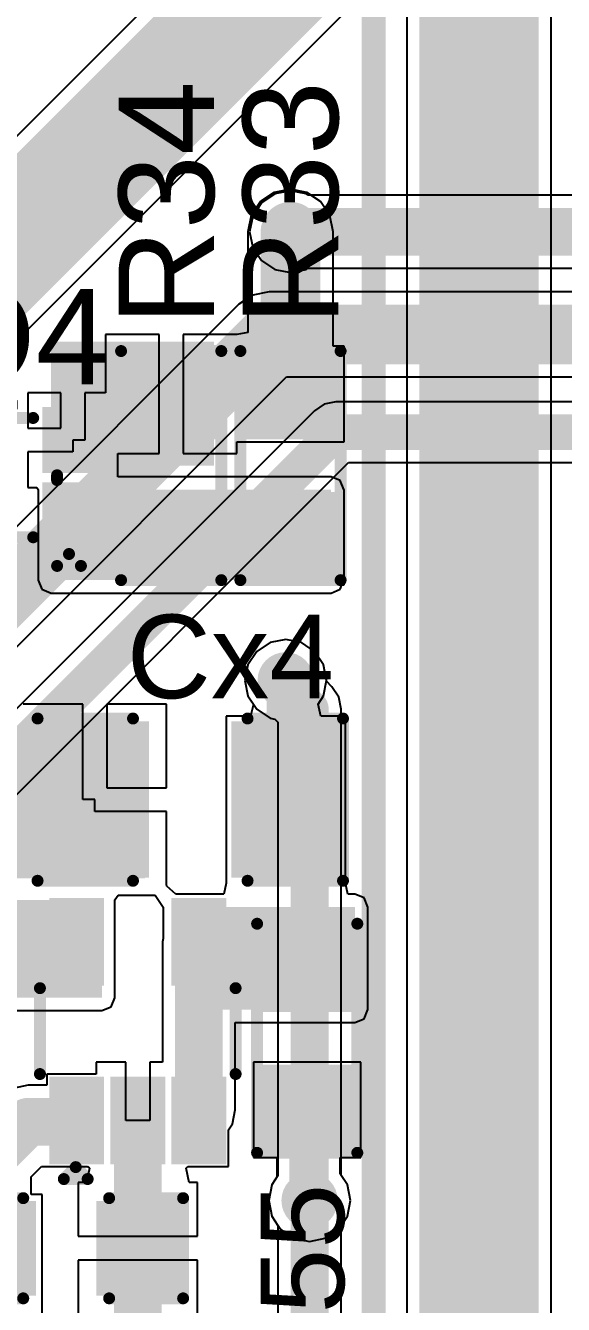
# Model space of a CAD drawing. Header units: millimetres. Extents: x -0.27 to 4.7, y -0.39 to 2.83.
# Drawn here: x 1.396 to 1.621, y 0.632 to 1.168 of the extents above; entities that cross this region are included whole.
import ezdxf

# ---------------------------------------------------------------- set-up
doc = ezdxf.new("R2010")
doc.units = ezdxf.units.MM
doc.header["$MEASUREMENT"] = 0
for name, color, linetype in [('BottomLayer', 5, 'Continuous'), ('BottomSolder', 6, 'Continuous'), ('Mechanical1', 6, 'Continuous'), ('TopLayer', 1, 'Continuous'), ('TopOverlay', 2, 'Continuous'), ('TopPaste', 8, 'Continuous'), ('TopSolder', 216, 'Continuous'), ('ViaHoleLayer', 16, 'Continuous')]:
    doc.layers.add(name, color=color, linetype=linetype)
doc.styles.add('Arial', font='', dxfattribs={"height": 0.2})
doc.styles.get('Arial').set_extended_font_data('Arial')

# ---------------------------------------------------------------- blocks, each defined once
blk = doc.blocks.new('R___0603_2')
at = {"layer": 'TopLayer'}
for points in [[(-0.015, 0.0175), (-0.015, -0.0175), (-0.045, -0.0175), (-0.045, 0.0175)], [(0.045, 0.0175), (0.045, -0.0175), (0.015, -0.0175), (0.015, 0.0175)]]:
    blk.add_hatch(color=1, dxfattribs=at).paths.add_polyline_path(points)
at = {"layer": 'TopPaste'}
for points in [[(-0.015, 0.0175), (-0.015, -0.0175), (-0.045, -0.0175), (-0.045, 0.0175)], [(0.045, 0.0175), (0.045, -0.0175), (0.015, -0.0175), (0.015, 0.0175)]]:
    blk.add_hatch(color=8, dxfattribs=at).paths.add_polyline_path(points)
at = {"layer": 'TopSolder'}
for points in [[(-0.011, 0.0215), (-0.011, -0.0215), (-0.049, -0.0215), (-0.049, 0.0215)], [(0.049, 0.0215), (0.049, -0.0215), (0.011, -0.0215), (0.011, 0.0215)]]:
    blk.add_hatch(color=216, dxfattribs=at).paths.add_polyline_path(points)
at = {"layer": 'TopOverlay', "const_width": 0.005}
for points in [[(-0.048, -0.021), (-0.048, 0.021)], [(0.048, 0.021), (-0.048, 0.021)], [(0.048, -0.021), (0.048, 0.021)], [(0.048, -0.021), (-0.048, -0.021)]]:
    blk.add_lwpolyline(points, dxfattribs=at)
at = {"layer": 'TopOverlay', "const_width": 0.0025}
for points in [[(-0.04925, 0.021, 1), (-0.04675, 0.021, 1)], [(-0.04925, 0.021, 1), (-0.04675, 0.021, 1)], [(0.04675, 0.021, 1), (0.04925, 0.021, 1)], [(0.04675, 0.021, 1), (0.04925, 0.021, 1)], [(-0.04925, -0.021, 1), (-0.04675, -0.021, 1)], [(-0.04925, -0.021, 1), (-0.04675, -0.021, 1)], [(0.04675, -0.021, 1), (0.04925, -0.021, 1)], [(0.04675, -0.021, 1), (0.04925, -0.021, 1)]]:
    blk.add_lwpolyline(points, format="xyb", close=True, dxfattribs=at)
blk = doc.blocks.new('ZIO_101954_13')
at = {"layer": 'TopOverlay', "const_width": 0.005}
blk.add_lwpolyline([(-0.719, -1.74), (-0.719, 0.057)], dxfattribs=at)
blk = doc.blocks.new('SC_70_5_20')
at = {"layer": 'TopLayer'}
for points in [[(-0.05177, 0.03307), (-0.02303, 0.03307), (-0.02303, 0.01811), (-0.05177, 0.01811)], [(0.02303, 0.03307), (0.05177, 0.03307), (0.05177, 0.01811), (0.02303, 0.01811)], [(-0.05177, 0.00748), (-0.02303, 0.00748), (-0.02303, -0.00748), (-0.05177, -0.00748)], [(-0.05177, -0.01811), (-0.02303, -0.01811), (-0.02303, -0.03307), (-0.05177, -0.03307)], [(0.02303, -0.01811), (0.05177, -0.01811), (0.05177, -0.03307), (0.02303, -0.03307)]]:
    blk.add_hatch(color=1, dxfattribs=at).paths.add_polyline_path(points)
at = {"layer": 'TopPaste'}
for points in [[(-0.05177, 0.03307), (-0.02303, 0.03307), (-0.02303, 0.01811), (-0.05177, 0.01811)], [(0.02303, 0.03307), (0.05177, 0.03307), (0.05177, 0.01811), (0.02303, 0.01811)], [(-0.05177, 0.00748), (-0.02303, 0.00748), (-0.02303, -0.00748), (-0.05177, -0.00748)], [(-0.05177, -0.01811), (-0.02303, -0.01811), (-0.02303, -0.03307), (-0.05177, -0.03307)], [(0.02303, -0.01811), (0.05177, -0.01811), (0.05177, -0.03307), (0.02303, -0.03307)]]:
    blk.add_hatch(color=8, dxfattribs=at).paths.add_polyline_path(points)
at = {"layer": 'TopSolder'}
for points in [[(-0.05577, 0.03707), (-0.01903, 0.03707), (-0.01903, 0.01411), (-0.05577, 0.01411)], [(0.01903, 0.03707), (0.05577, 0.03707), (0.05577, 0.01411), (0.01903, 0.01411)], [(-0.05577, 0.01148), (-0.01903, 0.01148), (-0.01903, -0.01148), (-0.05577, -0.01148)], [(-0.05577, -0.01411), (-0.01903, -0.01411), (-0.01903, -0.03707), (-0.05577, -0.03707)], [(0.01903, -0.01411), (0.05577, -0.01411), (0.05577, -0.03707), (0.01903, -0.03707)]]:
    blk.add_hatch(color=216, dxfattribs=at).paths.add_polyline_path(points)
at = {"layer": 'TopOverlay', "const_width": 0.005}
for points in [[(-0.018, 0.041), (0.018, 0.041)], [(-0.062, 0.031), (-0.057, 0.026)], [(-0.062, 0.031), (-0.062, 0.021)], [(-0.057, 0.026), (-0.062, 0.021)], [(-0.018, -0.041), (0.018, -0.041)]]:
    blk.add_lwpolyline(points, dxfattribs=at)
at = {"layer": 'TopOverlay', "const_width": 0.0025}
for points in [[(-0.01925, 0.041, 1), (-0.01675, 0.041, 1)], [(0.01675, 0.041, 1), (0.01925, 0.041, 1)], [(-0.06325, 0.031, 1), (-0.06075, 0.031, 1)], [(-0.06325, 0.031, 1), (-0.06075, 0.031, 1)], [(-0.05825, 0.026, 1), (-0.05575, 0.026, 1)], [(-0.05825, 0.026, 1), (-0.05575, 0.026, 1)], [(-0.06325, 0.021, 1), (-0.06075, 0.021, 1)], [(-0.06325, 0.021, 1), (-0.06075, 0.021, 1)], [(-0.01925, -0.041, 1), (-0.01675, -0.041, 1)], [(0.01675, -0.041, 1), (0.01925, -0.041, 1)]]:
    blk.add_lwpolyline(points, format="xyb", close=True, dxfattribs=at)
blk = doc.blocks.new('C___0805_26')
at = {"layer": 'TopLayer'}
for points in [[(-0.06, 0.03), (-0.02, 0.03), (-0.02, -0.03), (-0.06, -0.03)], [(0.02, 0.03), (0.06, 0.03), (0.06, -0.03), (0.02, -0.03)]]:
    blk.add_hatch(color=1, dxfattribs=at).paths.add_polyline_path(points)
at = {"layer": 'TopPaste'}
for points in [[(-0.06, 0.03), (-0.02, 0.03), (-0.02, -0.03), (-0.06, -0.03)], [(0.02, 0.03), (0.06, 0.03), (0.06, -0.03), (0.02, -0.03)]]:
    blk.add_hatch(color=8, dxfattribs=at).paths.add_polyline_path(points)
at = {"layer": 'TopSolder'}
for points in [[(-0.06276, 0.03276), (-0.01724, 0.03276), (-0.01724, -0.03276), (-0.06276, -0.03276)], [(0.01724, 0.03276), (0.06276, 0.03276), (0.06276, -0.03276), (0.01724, -0.03276)]]:
    blk.add_hatch(color=216, dxfattribs=at).paths.add_polyline_path(points)
at = {"layer": 'TopOverlay', "const_width": 0.005}
for points in [[(-0.064, -0.034), (-0.064, 0.034)], [(-0.064, 0.034), (-0.024, 0.034)], [(0.024, 0.034), (0.064, 0.034)], [(0.064, -0.034), (0.064, 0.034)], [(-0.064, -0.034), (-0.024, -0.034)], [(0.024, -0.034), (0.064, -0.034)]]:
    blk.add_lwpolyline(points, dxfattribs=at)
at = {"layer": 'TopOverlay', "const_width": 0.0025}
for points in [[(-0.06525, 0.034, 1), (-0.06275, 0.034, 1)], [(-0.06525, 0.034, 1), (-0.06275, 0.034, 1)], [(-0.02525, 0.034, 1), (-0.02275, 0.034, 1)], [(0.02275, 0.034, 1), (0.02525, 0.034, 1)], [(0.06275, 0.034, 1), (0.06525, 0.034, 1)], [(0.06275, 0.034, 1), (0.06525, 0.034, 1)], [(-0.06525, -0.034, 1), (-0.06275, -0.034, 1)], [(-0.06525, -0.034, 1), (-0.06275, -0.034, 1)], [(-0.02525, -0.034, 1), (-0.02275, -0.034, 1)], [(0.02275, -0.034, 1), (0.02525, -0.034, 1)], [(0.06275, -0.034, 1), (0.06525, -0.034, 1)], [(0.06275, -0.034, 1), (0.06525, -0.034, 1)]]:
    blk.add_lwpolyline(points, format="xyb", close=True, dxfattribs=at)
blk = doc.blocks.new('C___0603_28')
at = {"layer": 'TopLayer'}
for points in [[(-0.015, 0.0175), (-0.015, -0.0175), (-0.045, -0.0175), (-0.045, 0.0175)], [(0.045, 0.0175), (0.045, -0.0175), (0.015, -0.0175), (0.015, 0.0175)]]:
    blk.add_hatch(color=1, dxfattribs=at).paths.add_polyline_path(points)
at = {"layer": 'TopPaste'}
for points in [[(-0.015, 0.0175), (-0.015, -0.0175), (-0.045, -0.0175), (-0.045, 0.0175)], [(0.045, 0.0175), (0.045, -0.0175), (0.015, -0.0175), (0.015, 0.0175)]]:
    blk.add_hatch(color=8, dxfattribs=at).paths.add_polyline_path(points)
at = {"layer": 'TopSolder'}
for points in [[(-0.01264, 0.01986), (-0.01264, -0.01986), (-0.04736, -0.01986), (-0.04736, 0.01986)], [(0.04736, 0.01986), (0.04736, -0.01986), (0.01264, -0.01986), (0.01264, 0.01986)]]:
    blk.add_hatch(color=216, dxfattribs=at).paths.add_polyline_path(points)
at = {"layer": 'TopOverlay', "const_width": 0.005}
for points in [[(-0.049, 0.021), (-0.049, -0.021)], [(-0.018, 0.021), (-0.049, 0.021)], [(0.049, 0.021), (0.018, 0.021)], [(0.049, 0.021), (0.049, -0.021)], [(-0.018, -0.021), (-0.049, -0.021)], [(0.049, -0.021), (0.018, -0.021)]]:
    blk.add_lwpolyline(points, dxfattribs=at)
at = {"layer": 'TopOverlay', "const_width": 0.0025}
for points in [[(-0.05025, 0.021, 1), (-0.04775, 0.021, 1)], [(-0.05025, 0.021, 1), (-0.04775, 0.021, 1)], [(-0.01925, 0.021, 1), (-0.01675, 0.021, 1)], [(0.01675, 0.021, 1), (0.01925, 0.021, 1)], [(0.04775, 0.021, 1), (0.05025, 0.021, 1)], [(0.04775, 0.021, 1), (0.05025, 0.021, 1)], [(-0.05025, -0.021, 1), (-0.04775, -0.021, 1)], [(-0.05025, -0.021, 1), (-0.04775, -0.021, 1)], [(-0.01925, -0.021, 1), (-0.01675, -0.021, 1)], [(0.01675, -0.021, 1), (0.01925, -0.021, 1)], [(0.04775, -0.021, 1), (0.05025, -0.021, 1)], [(0.04775, -0.021, 1), (0.05025, -0.021, 1)]]:
    blk.add_lwpolyline(points, format="xyb", close=True, dxfattribs=at)
blk = doc.blocks.new('R___0603_76')
at = {"layer": 'TopLayer'}
for points in [[(-0.015, 0.0175), (-0.015, -0.0175), (-0.045, -0.0175), (-0.045, 0.0175)], [(0.045, 0.0175), (0.045, -0.0175), (0.015, -0.0175), (0.015, 0.0175)]]:
    blk.add_hatch(color=1, dxfattribs=at).paths.add_polyline_path(points)
at = {"layer": 'TopPaste'}
for points in [[(-0.015, 0.0175), (-0.015, -0.0175), (-0.045, -0.0175), (-0.045, 0.0175)], [(0.045, 0.0175), (0.045, -0.0175), (0.015, -0.0175), (0.015, 0.0175)]]:
    blk.add_hatch(color=8, dxfattribs=at).paths.add_polyline_path(points)
at = {"layer": 'TopSolder'}
for points in [[(-0.011, 0.0215), (-0.011, -0.0215), (-0.049, -0.0215), (-0.049, 0.0215)], [(0.049, 0.0215), (0.049, -0.0215), (0.011, -0.0215), (0.011, 0.0215)]]:
    blk.add_hatch(color=216, dxfattribs=at).paths.add_polyline_path(points)
at = {"layer": 'TopOverlay', "const_width": 0.005}
for points in [[(-0.048, 0.021), (-0.048, -0.021)], [(-0.048, 0.021), (0.048, 0.021)], [(0.048, 0.021), (0.048, -0.021)], [(-0.048, -0.021), (0.048, -0.021)]]:
    blk.add_lwpolyline(points, dxfattribs=at)
at = {"layer": 'TopOverlay', "const_width": 0.0025}
for points in [[(-0.04925, 0.021, 1), (-0.04675, 0.021, 1)], [(-0.04925, 0.021, 1), (-0.04675, 0.021, 1)], [(0.04675, 0.021, 1), (0.04925, 0.021, 1)], [(0.04675, 0.021, 1), (0.04925, 0.021, 1)], [(-0.04925, -0.021, 1), (-0.04675, -0.021, 1)], [(-0.04925, -0.021, 1), (-0.04675, -0.021, 1)], [(0.04675, -0.021, 1), (0.04925, -0.021, 1)], [(0.04675, -0.021, 1), (0.04925, -0.021, 1)]]:
    blk.add_lwpolyline(points, format="xyb", close=True, dxfattribs=at)
blk = doc.blocks.new('R___0603_77')
at = {"layer": 'TopLayer'}
for points in [[(-0.015, 0.0175), (-0.015, -0.0175), (-0.045, -0.0175), (-0.045, 0.0175)], [(0.045, 0.0175), (0.045, -0.0175), (0.015, -0.0175), (0.015, 0.0175)]]:
    blk.add_hatch(color=1, dxfattribs=at).paths.add_polyline_path(points)
at = {"layer": 'TopPaste'}
for points in [[(-0.015, 0.0175), (-0.015, -0.0175), (-0.045, -0.0175), (-0.045, 0.0175)], [(0.045, 0.0175), (0.045, -0.0175), (0.015, -0.0175), (0.015, 0.0175)]]:
    blk.add_hatch(color=8, dxfattribs=at).paths.add_polyline_path(points)
at = {"layer": 'TopSolder'}
for points in [[(-0.011, 0.0215), (-0.011, -0.0215), (-0.049, -0.0215), (-0.049, 0.0215)], [(0.049, 0.0215), (0.049, -0.0215), (0.011, -0.0215), (0.011, 0.0215)]]:
    blk.add_hatch(color=216, dxfattribs=at).paths.add_polyline_path(points)
at = {"layer": 'TopOverlay', "const_width": 0.005}
for points in [[(-0.048, 0.021), (-0.048, -0.021)], [(-0.048, 0.021), (0.048, 0.021)], [(0.048, 0.021), (0.048, -0.021)], [(-0.048, -0.021), (0.048, -0.021)]]:
    blk.add_lwpolyline(points, dxfattribs=at)
at = {"layer": 'TopOverlay', "const_width": 0.0025}
for points in [[(-0.04925, 0.021, 1), (-0.04675, 0.021, 1)], [(-0.04925, 0.021, 1), (-0.04675, 0.021, 1)], [(0.04675, 0.021, 1), (0.04925, 0.021, 1)], [(0.04675, 0.021, 1), (0.04925, 0.021, 1)], [(-0.04925, -0.021, 1), (-0.04675, -0.021, 1)], [(-0.04925, -0.021, 1), (-0.04675, -0.021, 1)], [(0.04675, -0.021, 1), (0.04925, -0.021, 1)], [(0.04675, -0.021, 1), (0.04925, -0.021, 1)]]:
    blk.add_lwpolyline(points, format="xyb", close=True, dxfattribs=at)
blk = doc.blocks.new('SOT_723_104')
at = {"layer": 'TopLayer'}
for points in [[(-0.00984, 0.0315), (0.00984, 0.0315), (0.00984, 0.01378), (-0.00984, 0.01378)], [(-0.02559, -0.01378), (-0.00591, -0.01378), (-0.00591, -0.0315), (-0.02559, -0.0315)], [(0.00591, -0.01378), (0.02559, -0.01378), (0.02559, -0.0315), (0.00591, -0.0315)]]:
    blk.add_hatch(color=1, dxfattribs=at).paths.add_polyline_path(points)
at = {"layer": 'TopPaste'}
for points in [[(-0.00984, 0.0315), (0.00984, 0.0315), (0.00984, 0.01378), (-0.00984, 0.01378)], [(-0.02559, -0.01378), (-0.00591, -0.01378), (-0.00591, -0.0315), (-0.02559, -0.0315)], [(0.00591, -0.01378), (0.02559, -0.01378), (0.02559, -0.0315), (0.00591, -0.0315)]]:
    blk.add_hatch(color=8, dxfattribs=at).paths.add_polyline_path(points)
at = {"layer": 'TopSolder'}
for points in [[(-0.01384, 0.0355), (0.01384, 0.0355), (0.01384, 0.00978), (-0.01384, 0.00978)], [(-0.02959, -0.00978), (-0.00191, -0.00978), (-0.00191, -0.0355), (-0.02959, -0.0355)], [(0.00191, -0.00978), (0.02959, -0.00978), (0.02959, -0.0355), (0.00191, -0.0355)]]:
    blk.add_hatch(color=216, dxfattribs=at).paths.add_polyline_path(points)
at = {"layer": 'TopOverlay', "const_width": 0.005}
for points in [[(-0.025, 0.025), (-0.025, -0.006)], [(-0.025, 0.025), (-0.015, 0.025)], [(-0.025, 0.025), (-0.025, -0.006)], [(-0.025, 0.025), (-0.015, 0.025)], [(0.015, 0.025), (0.025, 0.025)], [(0.025, 0.025), (0.025, -0.006)], [(-0.037, -0.016), (-0.037, -0.026)], [(-0.037, -0.016), (-0.032, -0.021)], [(-0.001, -0.016), (0.001, -0.016)], [(-0.032, -0.021), (-0.037, -0.026)]]:
    blk.add_lwpolyline(points, dxfattribs=at)
at = {"layer": 'TopOverlay', "const_width": 0.0025}
for points in [[(-0.02625, 0.025, 1), (-0.02375, 0.025, 1)], [(-0.02625, 0.025, 1), (-0.02375, 0.025, 1)], [(-0.02625, 0.025, 1), (-0.02375, 0.025, 1)], [(-0.02625, 0.025, 1), (-0.02375, 0.025, 1)], [(-0.01625, 0.025, 1), (-0.01375, 0.025, 1)], [(-0.01625, 0.025, 1), (-0.01375, 0.025, 1)], [(0.01375, 0.025, 1), (0.01625, 0.025, 1)], [(0.02375, 0.025, 1), (0.02625, 0.025, 1)], [(0.02375, 0.025, 1), (0.02625, 0.025, 1)], [(-0.02625, -0.006, 1), (-0.02375, -0.006, 1)], [(-0.02625, -0.006, 1), (-0.02375, -0.006, 1)], [(0.02375, -0.006, 1), (0.02625, -0.006, 1)], [(-0.03825, -0.016, 1), (-0.03575, -0.016, 1)], [(-0.03825, -0.016, 1), (-0.03575, -0.016, 1)], [(-0.00225, -0.016, 1), (0.00025, -0.016, 1)], [(-0.00025, -0.016, 1), (0.00225, -0.016, 1)], [(-0.03325, -0.021, 1), (-0.03075, -0.021, 1)], [(-0.03325, -0.021, 1), (-0.03075, -0.021, 1)], [(-0.03825, -0.026, 1), (-0.03575, -0.026, 1)], [(-0.03825, -0.026, 1), (-0.03575, -0.026, 1)]]:
    blk.add_lwpolyline(points, format="xyb", close=True, dxfattribs=at)

msp = doc.modelspace()

# ---------------------------------------------------------------- hatches: boundary and pattern name
at = {"layer": 'BottomLayer'}
h = msp.add_hatch(color=5, dxfattribs=at)
edge = h.paths.add_edge_path()
edge.add_arc((1.507, 1.082), 0.01181, 0, 360)
h = msp.add_hatch(color=5, dxfattribs=at)
edge = h.paths.add_edge_path()
edge.add_arc((1.42, 1.022), 0.01181, 0, 360)
h = msp.add_hatch(color=5, dxfattribs=at)
edge = h.paths.add_edge_path()
edge.add_arc((1.505, 0.894), 0.01181, 0, 360)
h = msp.add_hatch(color=5, dxfattribs=at)
edge = h.paths.add_edge_path()
edge.add_arc((1.515, 0.676), 0.01181, 0, 360)
at = {"layer": 'BottomSolder'}
h = msp.add_hatch(color=6, dxfattribs=at)
edge = h.paths.add_edge_path()
edge.add_arc((1.507, 1.082), 0.00591, 0, 360)
h = msp.add_hatch(color=6, dxfattribs=at)
edge = h.paths.add_edge_path()
edge.add_arc((1.42, 1.022), 0.00591, 0, 360)
h = msp.add_hatch(color=6, dxfattribs=at)
edge = h.paths.add_edge_path()
edge.add_arc((1.505, 0.894), 0.00591, 0, 360)
h = msp.add_hatch(color=6, dxfattribs=at)
edge = h.paths.add_edge_path()
edge.add_arc((1.515, 0.676), 0.00591, 0, 360)
at = {"layer": 'TopLayer'}
h = msp.add_hatch(color=1, dxfattribs=at)
edge = h.paths.add_edge_path()
edge.add_arc((1.507, 1.082), 0.01181, 0, 360)
for points in [[(1.40669, 0.98398), (1.475, 0.98398), (1.475, 1.036), (1.40669, 1.036)], [(1.40669, 0.936), (1.524, 0.936), (1.524, 0.97392), (1.40669, 0.97392)], [(1.349, 0.811), (1.446, 0.811), (1.446, 0.875), (1.349, 0.875)], [(1.263, 0.761), (1.428, 0.761), (1.428, 0.802), (1.263, 0.802)], [(1.459, 0.756), (1.534, 0.756), (1.534, 0.799), (1.459, 0.799)]]:
    msp.add_hatch(color=1, dxfattribs=at).paths.add_polyline_path(points)
h = msp.add_hatch(color=1, dxfattribs=at)
edge = h.paths.add_edge_path()
edge.add_arc((1.42, 1.022), 0.01181, 0, 360)
h = msp.add_hatch(color=1, dxfattribs=at)
edge = h.paths.add_edge_path()
edge.add_arc((1.505, 0.894), 0.01181, 0, 360)
h = msp.add_hatch(color=1, dxfattribs=at)
edge = h.paths.add_edge_path()
edge.add_arc((1.515, 0.676), 0.01181, 0, 360)
at = {"layer": 'TopSolder'}
h = msp.add_hatch(color=216, dxfattribs=at)
edge = h.paths.add_edge_path()
edge.add_arc((1.507, 1.082), 0.00591, 0, 360)
h = msp.add_hatch(color=216, dxfattribs=at)
edge = h.paths.add_edge_path()
edge.add_arc((1.42, 1.022), 0.00591, 0, 360)
h = msp.add_hatch(color=216, dxfattribs=at)
edge = h.paths.add_edge_path()
edge.add_arc((1.505, 0.894), 0.00591, 0, 360)
h = msp.add_hatch(color=216, dxfattribs=at)
edge = h.paths.add_edge_path()
edge.add_arc((1.515, 0.676), 0.00591, 0, 360)
at = {"layer": 'ViaHoleLayer'}
h = msp.add_hatch(color=16, dxfattribs=at)
edge = h.paths.add_edge_path()
edge.add_arc((1.507, 1.082), 0.00591, 0, 360)
h = msp.add_hatch(color=16, dxfattribs=at)
edge = h.paths.add_edge_path()
edge.add_arc((1.42, 1.022), 0.00591, 0, 360)
h = msp.add_hatch(color=16, dxfattribs=at)
edge = h.paths.add_edge_path()
edge.add_arc((1.505, 0.894), 0.00591, 0, 360)
h = msp.add_hatch(color=16, dxfattribs=at)
edge = h.paths.add_edge_path()
edge.add_arc((1.515, 0.676), 0.00591, 0, 360)

# ---------------------------------------------------------------- linework, layer by layer
at = {"layer": 'BottomLayer'}
for p, q in [((1.55574, 1.28553), (1.2666, 0.9964)), ((1.31826, 0.96247), (1.6074, 1.2516)), ((1.507, 1.09914), (1.50044, 1.09784)), ((1.51356, 1.09784), (1.507, 1.09914)), ((1.49488, 1.09412), (1.49116, 1.08856)), ((1.50044, 1.09784), (1.49488, 1.09412)), ((1.51437, 1.09729), (1.51356, 1.09784)), ((1.79358, 1.09729), (1.51437, 1.09729)), ((1.49116, 1.08856), (1.48986, 1.082)), ((1.48986, 1.082), (1.49116, 1.07544)), ((1.49116, 1.07544), (1.49488, 1.06988)), ((1.49488, 1.06988), (1.50044, 1.06616)), ((1.51356, 1.06616), (1.51437, 1.06671)), ((1.51437, 1.06671), (1.7974, 1.06671)), ((1.50044, 1.06616), (1.507, 1.06486)), ((1.507, 1.06486), (1.51356, 1.06616)), ((1.498, 1.05684), (1.49117, 1.05548)), ((1.79461, 1.05684), (1.498, 1.05684)), ((1.498, 1.05684), (1.498, 1.05684)), ((1.48538, 1.05162), (1.34738, 0.91362)), ((1.49117, 1.05548), (1.48538, 1.05162)), ((1.48538, 1.05162), (1.48538, 1.05162)), ((1.37262, 0.88838), (1.50539, 1.02116)), ((1.50539, 1.02116), (1.80006, 1.02116)), ((1.52112, 1.00977), (1.51699, 1.00701)), ((1.526, 1.01074), (1.52112, 1.00977)), ((1.79672, 1.01074), (1.526, 1.01074)), ((1.51699, 1.00701), (1.32999, 0.82001)), ((1.35174, 0.80572), (1.53128, 0.98526)), ((1.53128, 0.98526), (1.802, 0.98526)), ((1.505, 0.91114), (1.49844, 0.90984)), ((1.51156, 0.90984), (1.505, 0.91114)), ((1.49288, 0.90612), (1.48916, 0.90056)), ((1.49844, 0.90984), (1.49288, 0.90612)), ((1.51712, 0.90612), (1.51156, 0.90984)), ((1.52084, 0.90056), (1.51712, 0.90612)), ((1.48916, 0.90056), (1.48786, 0.894)), ((1.52214, 0.894), (1.52084, 0.90056)), ((1.48786, 0.894), (1.48916, 0.88744)), ((1.52206, 0.89362), (1.52214, 0.894)), ((1.52437, 0.89131), (1.52206, 0.89362)), ((1.52725, 0.88701), (1.52437, 0.89131)), ((1.48916, 0.88744), (1.49288, 0.88188)), ((1.52825, 0.88194), (1.52725, 0.88701)), ((1.49288, 0.88188), (1.49844, 0.87816)), ((1.52825, 0.68642), (1.52825, 0.88194)), ((1.49844, 0.87816), (1.50042, 0.87777)), ((1.50042, 0.87777), (1.50175, 0.87645)), ((1.50175, 0.87645), (1.50175, 0.68642)), ((1.50175, 0.68642), (1.49916, 0.68256)), ((1.53084, 0.68256), (1.52825, 0.68642)), ((1.49916, 0.68256), (1.49786, 0.676)), ((1.53214, 0.676), (1.53084, 0.68256)), ((1.49786, 0.676), (1.49916, 0.66944)), ((1.53084, 0.66944), (1.53214, 0.676)), ((1.49916, 0.66944), (1.50175, 0.66558)), ((1.50175, 0.66558), (1.50175, 0.52349)), ((1.52825, 0.66558), (1.53084, 0.66944)), ((1.52825, 0.518), (1.52825, 0.66558))]:
    msp.add_line(p, q, dxfattribs=at)
for points, const_width in [([(1.288, 0.975), (1.586, 1.273)], 0.05), ([(1.506, 1.081), (1.507, 1.082)], 0.02), ([(1.507, 1.082), (1.79991, 1.082)], 0.02), ([(1.36, 0.901), (1.498, 1.039)], 0.025), ([(1.498, 1.039), (1.802, 1.039)], 0.025), ([(1.339, 0.811), (1.526, 0.998)], 0.015), ([(1.526, 0.998), (1.802, 0.998)], 0.015), ([(1.505, 0.89194), (1.505, 0.894)], 0.016), ([(1.505, 0.89194), (1.515, 0.88194)], 0.016), ([(1.515, 0.676), (1.515, 0.88194)], 0.016), ([(1.515, 0.518), (1.515, 0.676)], 0.016)]:
    msp.add_lwpolyline(points, dxfattribs=dict(at, const_width=const_width))
for points, const_width in [([(1.501, 1.081, 1), (1.511, 1.081, 1)], 0.01), ([(1.502, 1.082, 1), (1.512, 1.082, 1)], 0.01), ([(1.502, 1.082, 1), (1.512, 1.082, 1)], 0.01), ([(1.49175, 1.039, 1), (1.50425, 1.039, 1)], 0.0125), ([(1.49175, 1.039, 1), (1.50425, 1.039, 1)], 0.0125), ([(1.52225, 0.998, 1), (1.52975, 0.998, 1)], 0.0075), ([(1.52225, 0.998, 1), (1.52975, 0.998, 1)], 0.0075), ([(1.501, 0.894, 1), (1.509, 0.894, 1)], 0.008), ([(1.501, 0.89194, 1), (1.509, 0.89194, 1)], 0.008), ([(1.501, 0.89194, 1), (1.509, 0.89194, 1)], 0.008), ([(1.511, 0.88194, 1), (1.519, 0.88194, 1)], 0.008), ([(1.511, 0.88194, 1), (1.519, 0.88194, 1)], 0.008), ([(1.511, 0.676, 1), (1.519, 0.676, 1)], 0.008), ([(1.511, 0.676, 1), (1.519, 0.676, 1)], 0.008)]:
    msp.add_lwpolyline(points, format="xyb", close=True, dxfattribs=dict(at, const_width=const_width))
at = {"layer": 'Mechanical1', "const_width": 0.01}
msp.add_lwpolyline([(1.54182, 0.37295), (1.54182, 1.27145)], dxfattribs=at)
at = {"layer": 'TopLayer'}
for p, q in [((1.55574, 1.273), (1.55574, 0.53253)), ((1.61626, 0.52), (1.61626, 1.273)), ((1.507, 1.09984), (1.50017, 1.09848)), ((1.51383, 1.09848), (1.507, 1.09984)), ((1.49438, 1.09462), (1.49052, 1.08883)), ((1.50017, 1.09848), (1.49438, 1.09462)), ((1.51962, 1.09462), (1.51383, 1.09848)), ((1.52348, 1.08883), (1.51962, 1.09462)), ((1.49052, 1.08883), (1.48916, 1.082)), ((1.52484, 1.082), (1.52348, 1.08883)), ((1.48916, 1.082), (1.48916, 1.03983)), ((1.52484, 1.034), (1.52484, 1.082)), ((1.48916, 1.03983), (1.4845, 1.039)), ((1.452, 1.039), (1.4295, 1.039)), ((1.4295, 1.039), (1.4295, 1.01454)), ((1.452, 1.014), (1.452, 1.039)), ((1.4845, 1.039), (1.462, 1.039)), ((1.462, 1.039), (1.462, 1.014)), ((1.4845, 1.039), (1.4845, 1.039)), ((1.5295, 1.034), (1.52484, 1.034)), ((1.5295, 0.994), (1.5295, 1.034)), ((1.41082, 1.01454), (1.39696, 1.01454)), ((1.39696, 1.01454), (1.39696, 0.9997)), ((1.41082, 0.9997), (1.41082, 1.01454)), ((1.4295, 1.01454), (1.42082, 1.01454)), ((1.42082, 1.01454), (1.42082, 0.9947)), ((1.452, 0.989), (1.452, 1.014)), ((1.462, 1.014), (1.462, 0.989)), ((1.39696, 0.9997), (1.41082, 0.9997)), ((1.42082, 0.9947), (1.41582, 0.9947)), ((1.41582, 0.9947), (1.41582, 0.9897)), ((1.4845, 0.989), (1.4845, 0.994)), ((1.4845, 0.994), (1.5295, 0.994)), ((1.41582, 0.9897), (1.39696, 0.9897)), ((1.39696, 0.9897), (1.39696, 0.97485)), ((1.43467, 0.97933), (1.43467, 0.989)), ((1.43467, 0.989), (1.452, 0.989)), ((1.462, 0.989), (1.4845, 0.989)), ((1.524, 0.97933), (1.43467, 0.97933)), ((1.52783, 0.97775), (1.524, 0.97933)), ((1.52938, 0.974), (1.52783, 0.97775)), ((1.39696, 0.97485), (1.40065, 0.97485)), ((1.40065, 0.97485), (1.40127, 0.97392)), ((1.40127, 0.97392), (1.40127, 0.936)), ((1.5295, 0.974), (1.52938, 0.974)), ((1.5295, 0.934), (1.5295, 0.974)), ((1.40127, 0.936), (1.40286, 0.93217)), ((1.52783, 0.93217), (1.52858, 0.934)), ((1.52858, 0.934), (1.5295, 0.934)), ((1.40286, 0.93217), (1.40669, 0.93059)), ((1.40669, 0.93059), (1.524, 0.93059)), ((1.524, 0.93059), (1.52783, 0.93217)), ((1.505, 0.91114), (1.49844, 0.90984)), ((1.51156, 0.90984), (1.505, 0.91114)), ((1.49288, 0.90612), (1.48916, 0.90056)), ((1.49844, 0.90984), (1.49288, 0.90612)), ((1.51712, 0.90612), (1.51156, 0.90984)), ((1.52084, 0.90056), (1.51712, 0.90612)), ((1.48916, 0.90056), (1.48786, 0.894)), ((1.52214, 0.894), (1.52084, 0.90056)), ((1.48786, 0.894), (1.48916, 0.88744)), ((1.52084, 0.88744), (1.52214, 0.894)), ((1.48916, 0.88744), (1.49146, 0.884)), ((1.51854, 0.884), (1.52084, 0.88744)), ((1.42, 0.884), (1.395, 0.884)), ((1.42, 0.844), (1.42, 0.884)), ((1.455, 0.884), (1.43, 0.884)), ((1.43, 0.884), (1.43, 0.849)), ((1.455, 0.849), (1.455, 0.884)), ((1.49028, 0.879), (1.48, 0.879)), ((1.48, 0.879), (1.48, 0.80941)), ((1.49146, 0.884), (1.49028, 0.879)), ((1.51972, 0.879), (1.51854, 0.884)), ((1.53, 0.879), (1.51972, 0.879)), ((1.53, 0.80941), (1.53, 0.879)), ((1.43, 0.849), (1.455, 0.849)), ((1.425, 0.844), (1.42, 0.844)), ((1.425, 0.839), (1.425, 0.844)), ((1.455, 0.839), (1.425, 0.839)), ((1.455, 0.80831), (1.455, 0.839)), ((1.48, 0.80941), (1.48, 0.809)), ((1.53, 0.809), (1.53, 0.80941)), ((1.43341, 0.802), (1.43475, 0.804)), ((1.43475, 0.804), (1.45025, 0.804)), ((1.45025, 0.804), (1.45359, 0.799)), ((1.45514, 0.80773), (1.455, 0.80831)), ((1.459, 0.80441), (1.45514, 0.80773)), ((1.46, 0.80441), (1.459, 0.80441)), ((1.47901, 0.80441), (1.46, 0.80441)), ((1.48, 0.809), (1.47901, 0.80441)), ((1.53099, 0.80441), (1.53, 0.809)), ((1.534, 0.80441), (1.53099, 0.80441)), ((1.53783, 0.80283), (1.534, 0.80441)), ((1.43341, 0.761), (1.43341, 0.802)), ((1.45359, 0.799), (1.45359, 0.78587)), ((1.53941, 0.799), (1.53783, 0.80283)), ((1.53941, 0.756), (1.53941, 0.799)), ((1.45359, 0.78587), (1.4533, 0.7844)), ((1.4533, 0.7844), (1.4533, 0.73397)), ((1.428, 0.75559), (1.43183, 0.75717)), ((1.43183, 0.75717), (1.43341, 0.761)), ((1.53783, 0.75217), (1.53941, 0.756)), ((1.263, 0.75559), (1.428, 0.75559)), ((1.48388, 0.71397), (1.48388, 0.75059)), ((1.48388, 0.75059), (1.534, 0.75059)), ((1.534, 0.75059), (1.53783, 0.75217)), ((1.42552, 0.72897), (1.40493, 0.72897)), ((1.40493, 0.72897), (1.40493, 0.72429)), ((1.438, 0.73397), (1.42552, 0.73397)), ((1.42552, 0.73397), (1.42552, 0.72897)), ((1.438, 0.7096), (1.438, 0.73397)), ((1.4533, 0.73397), (1.448, 0.73397)), ((1.448, 0.73397), (1.448, 0.7096)), ((1.5365, 0.734), (1.4915, 0.734)), ((1.4915, 0.734), (1.4915, 0.694)), ((1.5365, 0.694), (1.5365, 0.734)), ((1.397, 0.72429), (1.39115, 0.72313)), ((1.40493, 0.72429), (1.397, 0.72429)), ((1.48272, 0.70812), (1.48388, 0.71397)), ((1.448, 0.7096), (1.438, 0.7096)), ((1.48107, 0.70565), (1.48272, 0.70812)), ((1.48107, 0.69023), (1.48107, 0.70565)), ((1.4915, 0.694), (1.50125, 0.694)), ((1.50125, 0.694), (1.50125, 0.68567)), ((1.52775, 0.68717), (1.52775, 0.694)), ((1.52775, 0.694), (1.5365, 0.694)), ((1.39829, 0.68597), (1.40263, 0.69026)), ((1.40263, 0.69026), (1.40493, 0.69023)), ((1.40493, 0.69023), (1.40493, 0.69023)), ((1.40493, 0.69023), (1.42198, 0.69023)), ((1.42272, 0.68949), (1.42152, 0.68362)), ((1.42198, 0.69023), (1.42272, 0.68949)), ((1.46328, 0.68949), (1.46402, 0.69023)), ((1.46448, 0.68362), (1.46328, 0.68949)), ((1.46402, 0.69023), (1.48107, 0.69023)), ((1.53084, 0.68256), (1.52775, 0.68717)), ((1.39829, 0.6785), (1.39829, 0.68597)), ((1.42124, 0.6835), (1.418, 0.6835)), ((1.418, 0.6835), (1.418, 0.661)), ((1.42152, 0.68362), (1.42124, 0.6835)), ((1.46476, 0.6835), (1.46448, 0.68362)), ((1.468, 0.6835), (1.46476, 0.6835)), ((1.468, 0.661), (1.468, 0.6835)), ((1.49916, 0.68256), (1.49786, 0.676)), ((1.50125, 0.68567), (1.49916, 0.68256)), ((1.53214, 0.676), (1.53084, 0.68256)), ((1.403, 0.6785), (1.39829, 0.6785)), ((1.403, 0.6335), (1.403, 0.6785)), ((1.49786, 0.676), (1.49916, 0.66944)), ((1.53084, 0.66944), (1.53214, 0.676)), ((1.49916, 0.66944), (1.50288, 0.66388)), ((1.52712, 0.66388), (1.53084, 0.66944)), ((1.418, 0.661), (1.443, 0.661)), ((1.443, 0.661), (1.468, 0.661)), ((1.50288, 0.66388), (1.50844, 0.66016)), ((1.50844, 0.66016), (1.515, 0.65886)), ((1.515, 0.65886), (1.52156, 0.66016)), ((1.52156, 0.66016), (1.52712, 0.66388)), ((1.443, 0.651), (1.418, 0.651)), ((1.418, 0.651), (1.418, 0.6285)), ((1.468, 0.651), (1.443, 0.651)), ((1.468, 0.6285), (1.468, 0.651)), ((1.403, 0.629), (1.403, 0.6335)), ((1.403, 0.6335), (1.403, 0.6335))]:
    msp.add_line(p, q, dxfattribs=at)
for points, const_width in [([(1.586, 0.52), (1.586, 1.273)], 0.05), ([(1.507, 1.014), (1.507, 1.082)], 0.025), ([(1.457, 0.952), (1.507, 0.952)], 0.025), ([(1.505, 0.844), (1.505, 0.894)], 0.016), ([(1.371, 0.844), (1.424, 0.844)], 0.04), ([(1.46859, 0.71397), (1.46859, 0.7844)], 0.02), ([(1.474, 0.776), (1.476, 0.774)], 0.02), ([(1.476, 0.774), (1.514, 0.774)], 0.02), ([(1.383, 0.695), (1.397, 0.709)], 0.02), ([(1.397, 0.709), (1.413, 0.709)], 0.02), ([(1.443, 0.656), (1.443, 0.7096)], 0.02), ([(1.5145, 0.6825), (1.5145, 0.7135)], 0.016), ([(1.443, 0.6065), (1.443, 0.656)], 0.02)]:
    msp.add_lwpolyline(points, dxfattribs=dict(at, const_width=const_width))
for points, const_width in [([(1.50075, 1.082, 1), (1.51325, 1.082, 1)], 0.0125), ([(1.50075, 1.014, 1), (1.51325, 1.014, 1)], 0.0125), ([(1.45075, 0.952, 1), (1.46325, 0.952, 1)], 0.0125), ([(1.50075, 0.952, 1), (1.51325, 0.952, 1)], 0.0125), ([(1.501, 0.894, 1), (1.509, 0.894, 1)], 0.008), ([(1.414, 0.844, 1), (1.434, 0.844, 1)], 0.02), ([(1.501, 0.844, 1), (1.509, 0.844, 1)], 0.008), ([(1.46359, 0.7844, 1), (1.47359, 0.7844, 1)], 0.01), ([(1.469, 0.776, 1), (1.479, 0.776, 1)], 0.01), ([(1.471, 0.774, 1), (1.481, 0.774, 1)], 0.01), ([(1.471, 0.774, 1), (1.481, 0.774, 1)], 0.01), ([(1.509, 0.774, 1), (1.519, 0.774, 1)], 0.01), ([(1.46359, 0.71397, 1), (1.47359, 0.71397, 1)], 0.01), ([(1.392, 0.709, 1), (1.402, 0.709, 1)], 0.01), ([(1.392, 0.709, 1), (1.402, 0.709, 1)], 0.01), ([(1.408, 0.709, 1), (1.418, 0.709, 1)], 0.01), ([(1.438, 0.7096, 1), (1.448, 0.7096, 1)], 0.01), ([(1.5105, 0.7135, 1), (1.5185, 0.7135, 1)], 0.008), ([(1.5105, 0.6825, 1), (1.5185, 0.6825, 1)], 0.008), ([(1.438, 0.656, 1), (1.448, 0.656, 1)], 0.01), ([(1.438, 0.656, 1), (1.448, 0.656, 1)], 0.01)]:
    msp.add_lwpolyline(points, format="xyb", close=True, dxfattribs=dict(at, const_width=const_width))

# ---------------------------------------------------------------- block references
for name, p in [('ZIO_101954_13', (2.263, 2.113)), ('C___0805_26', (1.465, 0.844))]:
    msp.add_blockref(name, p)
for name, p, rotation in [('R___0603_76', (1.457, 0.984), 90), ('R___0603_77', (1.507, 0.984), 90), ('SOT_723_104', (1.39318, 0.97895), 90), ('SC_70_5_20', (1.443, 0.747), 90), ('R___0603_2', (1.514, 0.744), 270), ('C___0603_28', (1.413, 0.656), 180)]:
    msp.add_blockref(name, p, dxfattribs=dict(rotation=rotation))

# ---------------------------------------------------------------- texts
at = {"layer": 'TopOverlay', "style": 'Arial'}
for s, height, p in [('R34', 0.04, (1.47499, 1.04268)), ('R33', 0.04, (1.52699, 1.04268)), ('R55', 0.035, (1.52949, 0.59335))]:
    msp.add_text(s, height=height, rotation=90, dxfattribs=at).set_placement(p)
for s, height, p in [('Q4', 0.04, (1.35668, 1.01801)), ('Cx4', 0.035, (1.43835, 0.88651))]:
    msp.add_text(s, height=height, dxfattribs=at).set_placement(p)

doc.saveas('drawing.dxf')
